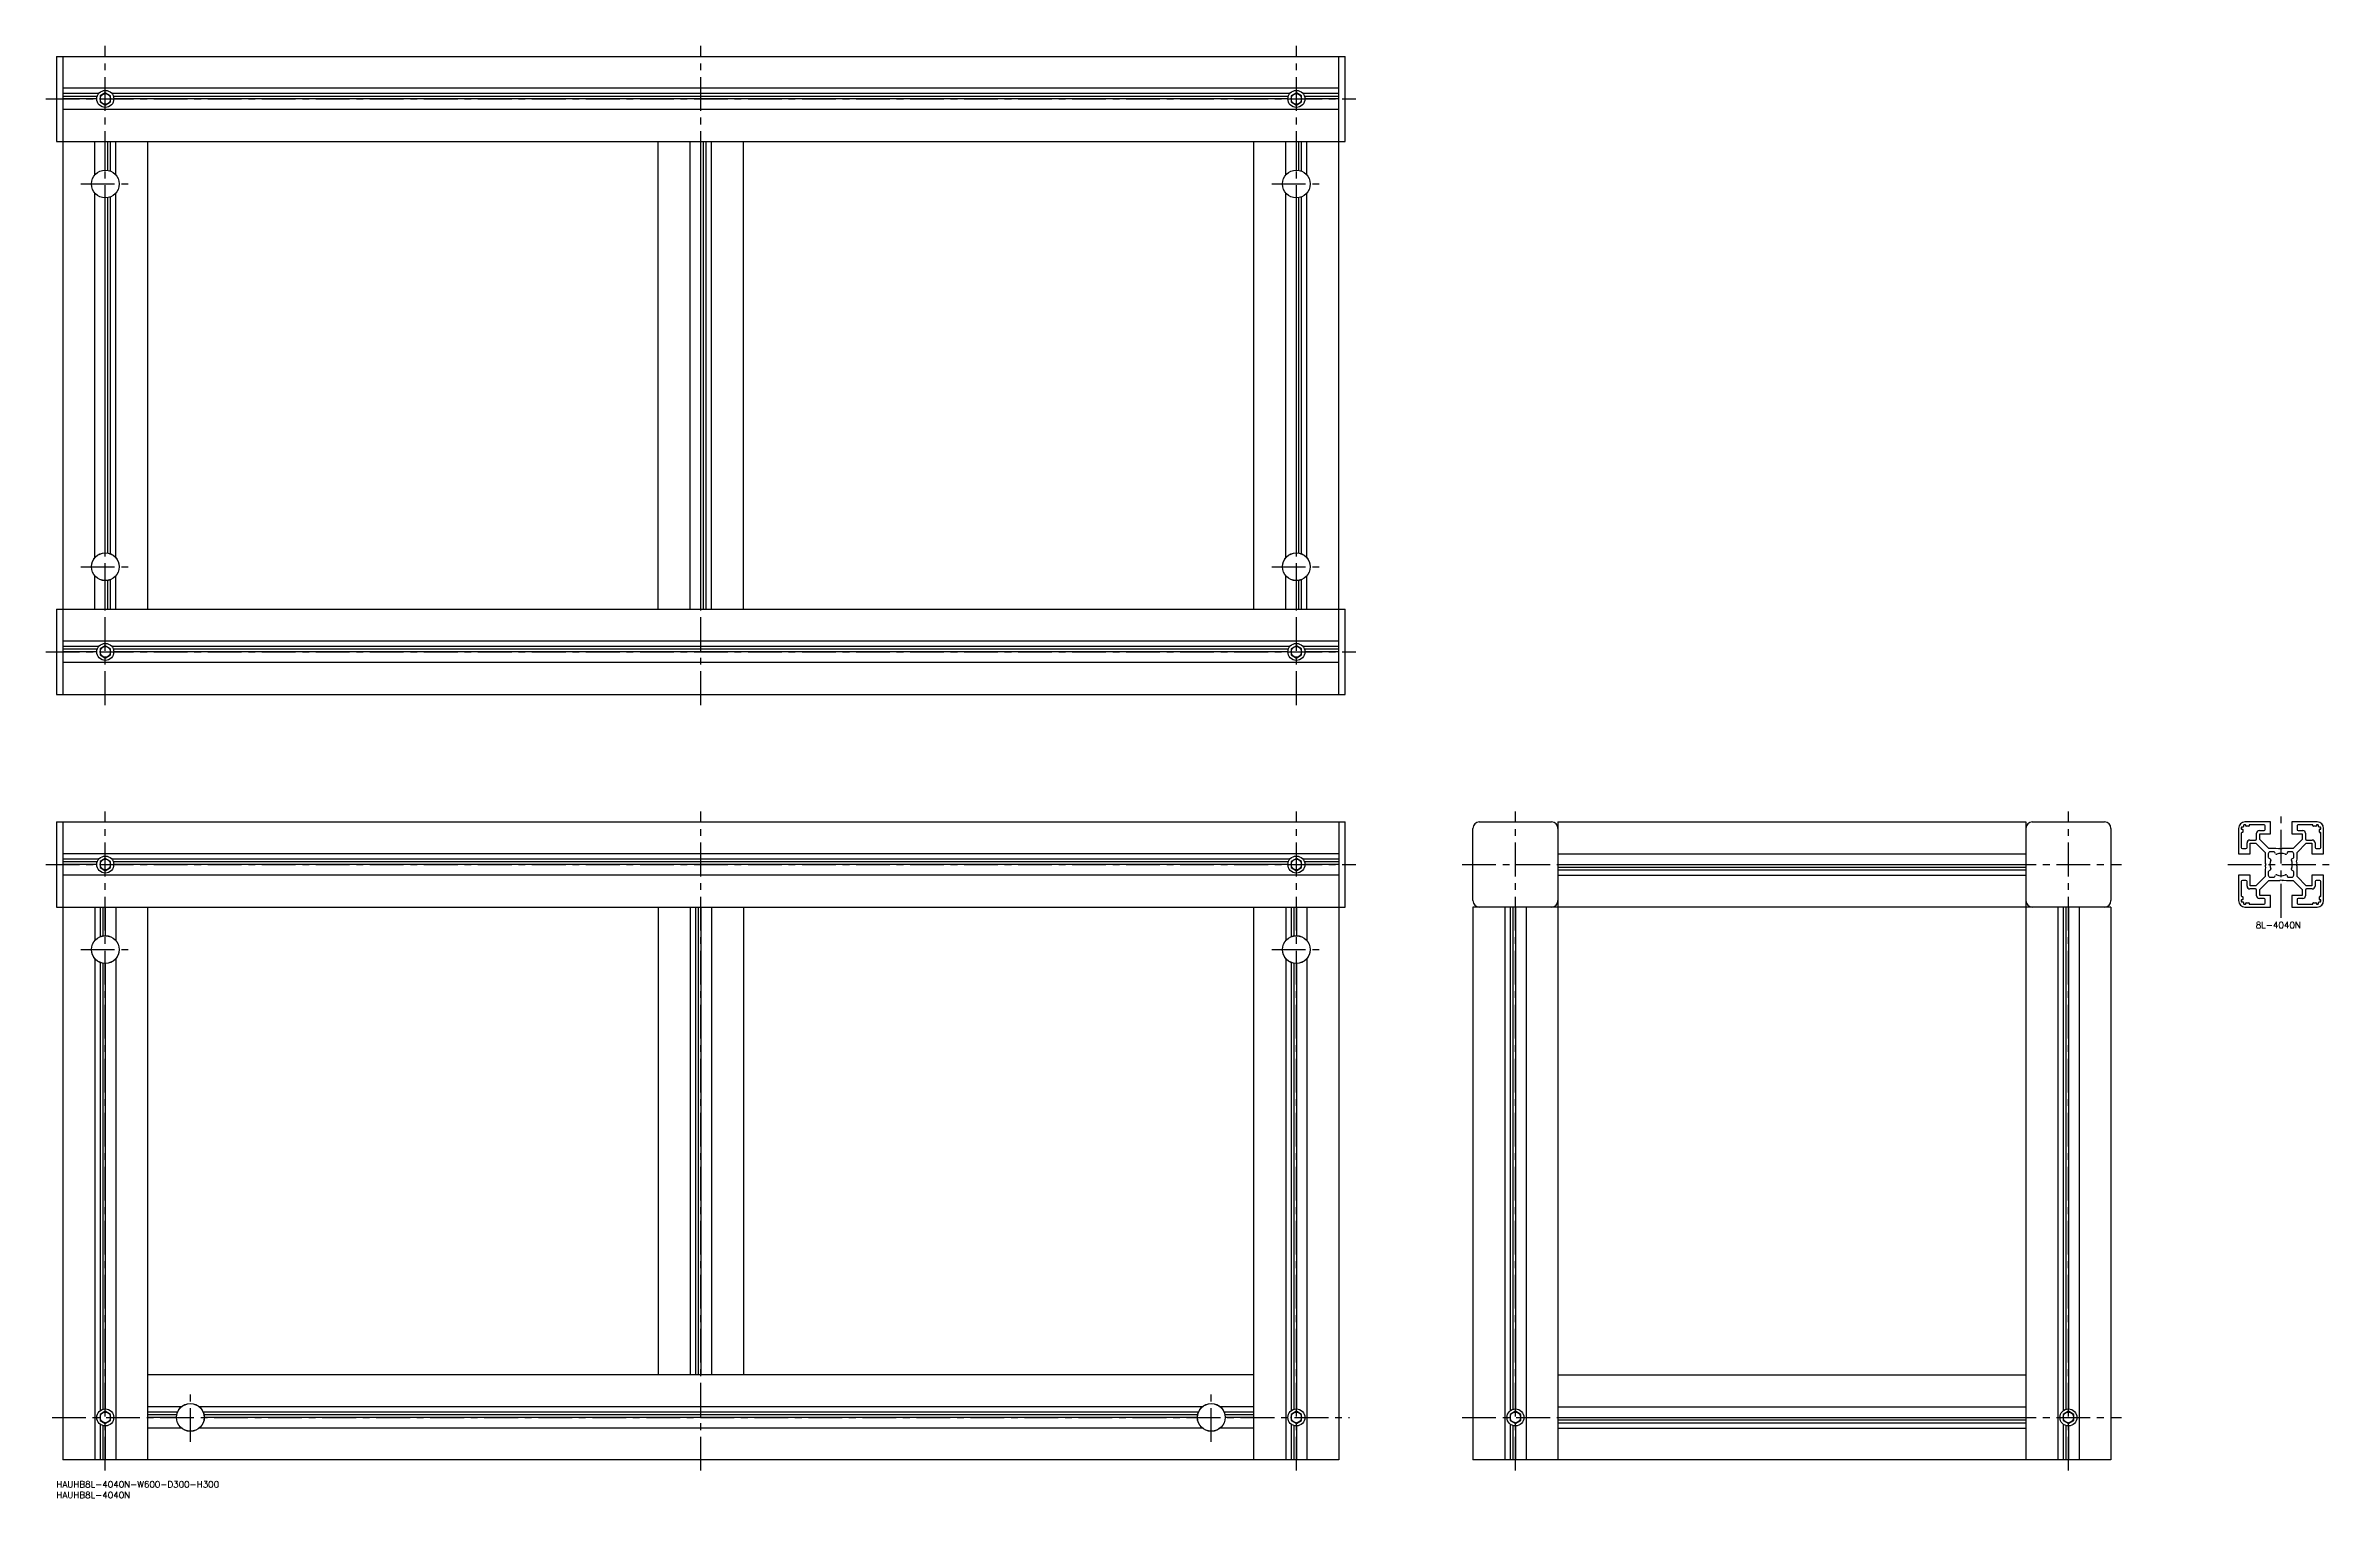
# Model space of a CAD drawing. Extents: x -5 to 1071, y -8 to 675.
import ezdxf

# ---------------------------------------------------------------- set-up
doc = ezdxf.new("R2010")
doc.units = 0
doc.header["$LTSCALE"] = 0.5
doc.linetypes.add('CENTER', pattern=[50.8, 31.75, -6.35, 6.35, -6.35])
for name, color, linetype in [('MSM_CENTER', 1, 'CENTER'), ('MSM_CONTINUOUS', 7, 'CONTINUOUS'), ('MSM_NARROW', 5, 'CONTINUOUS'), ('MSM_PART_NUMBER', 7, 'CONTINUOUS')]:
    doc.layers.add(name, color=color, linetype=linetype)
doc.styles.get("Standard").update_dxf_attribs({"font": 'txt.shx', "height": 3, "bigfont": 'bigfont.shx'})

# ---------------------------------------------------------------- blocks, each defined once
blk = doc.blocks.new('*U8')
at = {"layer": 'MSM_PART_NUMBER'}
blk.add_text('HAUHB8L-4040N-W600-D300-H300', height=3, dxfattribs=at).set_placement((0, -3))
blk = doc.blocks.new('*U9')
at = {"layer": 'MSM_PART_NUMBER'}
blk.add_text('HAUHB8L-4040N', height=3, dxfattribs=at).set_placement((0, -8))
blk = doc.blocks.new('*U10')
at = {"layer": 'MSM_PART_NUMBER'}
blk.add_text('8L-4040N', height=3, dxfattribs=at).set_placement((1034.1, 260))

msp = doc.modelspace()

# ---------------------------------------------------------------- linework, layer by layer
at = {"layer": 'MSM_CENTER'}
for p, q in [((23, 365), (23, 675)), ((303, 365), (303, 675)), ((583, 365), (583, 675)), ((-5, 650), (611, 650)), ((11.5, 610), (34.6, 610)), ((571.5, 610), (594.6, 610)), ((11.5, 430), (34.6, 430)), ((571.5, 430), (594.6, 430)), ((-5, 390), (611, 390)), ((23, 5), (23, 315)), ((303, 5), (303, 315)), ((583, 5), (583, 315)), ((686, 5), (686, 315)), ((946, 5), (946, 315)), ((1046, 265), (1046, 315)), ((-5, 290), (611, 290)), ((661, 290), (971, 290)), ((1021, 290), (1071, 290)), ((11.5, 250), (34.6, 250)), ((571.5, 250), (594.6, 250)), ((63, 18.5), (63, 41.6)), ((543, 18.5), (543, 41.6)), ((-2, 30), (608, 30)), ((661, 30), (971, 30))]:
    msp.add_line(p, q, dxfattribs=at)
at = {"layer": 'MSM_CONTINUOUS'}
for p, q in [((0, 670), (606, 670)), ((0, 670), (0, 630)), ((3, 670), (3, 370)), ((603, 370), (603, 670)), ((606, 630), (606, 670)), ((603, 655), (3, 655)), ((19.9, 652.5), (3, 652.5)), ((19.2, 651.2), (3, 651.2)), ((19, 650), (3, 650)), ((23, 652.9), (20.5, 651.4)), ((20.5, 651.4), (20.5, 648.6)), ((20.5, 648.6), (23, 647.1)), ((25.5, 651.4), (23, 652.9)), ((23, 647.1), (25.5, 648.6)), ((25.5, 648.6), (25.5, 651.4)), ((579.9, 652.5), (26.1, 652.5)), ((579.2, 651.2), (26.8, 651.2)), ((579, 650), (27, 650)), ((583, 652.9), (580.5, 651.4)), ((580.5, 651.4), (580.5, 648.6)), ((580.5, 648.6), (583, 647.1)), ((585.5, 651.4), (583, 652.9)), ((583, 647.1), (585.5, 648.6)), ((585.5, 648.6), (585.5, 651.4)), ((603, 652.5), (586.1, 652.5)), ((603, 651.2), (586.8, 651.2)), ((603, 650), (587, 650)), ((603, 645), (3, 645)), ((0, 630), (606, 630)), ((18, 614.2), (18, 630)), ((23, 616.6), (23, 630)), ((24.2, 616.4), (24.2, 630)), ((25.5, 616.1), (25.5, 630)), ((28, 614.2), (28, 630)), ((43, 410), (43, 630)), ((283, 410), (283, 630)), ((298, 410), (298, 630)), ((303, 410), (303, 630)), ((304.2, 410), (304.2, 630)), ((305.5, 410), (305.5, 630)), ((308, 410), (308, 630)), ((323, 410), (323, 630)), ((563, 410), (563, 630)), ((578, 614.2), (578, 630)), ((583, 616.6), (583, 630)), ((584.2, 616.4), (584.2, 630)), ((585.5, 616.1), (585.5, 630)), ((588, 614.2), (588, 630)), ((19, 615.2), (19, 615.1)), ((27, 615.1), (27, 615.2)), ((579, 615.2), (579, 615.1)), ((587, 615.1), (587, 615.2)), ((18, 434.2), (18, 605.8)), ((19, 604.9), (19, 604.8)), ((23, 436.5), (23, 603.4)), ((24.2, 436.4), (24.2, 603.6)), ((25.5, 436.1), (25.5, 603.9)), ((27, 604.8), (27, 604.9)), ((28, 434.2), (28, 605.8)), ((578, 434.2), (578, 605.8)), ((579, 604.9), (579, 604.8)), ((583, 436.5), (583, 603.4)), ((584.2, 436.4), (584.2, 603.6)), ((585.5, 436.1), (585.5, 603.9)), ((587, 604.8), (587, 604.9)), ((588, 434.2), (588, 605.8)), ((19, 435.2), (19, 435.1)), ((27, 435.1), (27, 435.2)), ((579, 435.2), (579, 435.1)), ((587, 435.1), (587, 435.2)), ((18, 410), (18, 425.8)), ((19, 424.9), (19, 424.8)), ((23, 410), (23, 423.5)), ((24.2, 410), (24.2, 423.6)), ((25.5, 410), (25.5, 423.9)), ((27, 424.8), (27, 424.9)), ((28, 410), (28, 425.8)), ((578, 410), (578, 425.8)), ((579, 424.9), (579, 424.8)), ((583, 410), (583, 423.5)), ((584.2, 410), (584.2, 423.6)), ((585.5, 410), (585.5, 423.9)), ((587, 424.8), (587, 424.9)), ((588, 410), (588, 425.8)), ((0, 410), (606, 410)), ((0, 410), (0, 370)), ((606, 370), (606, 410)), ((603, 395), (3, 395)), ((19.9, 392.5), (3, 392.5)), ((19.2, 391.2), (3, 391.2)), ((19, 390), (3, 390)), ((23, 392.9), (20.5, 391.4)), ((20.5, 391.4), (20.5, 388.6)), ((20.5, 388.6), (23, 387.1)), ((25.5, 391.4), (23, 392.9)), ((23, 387.1), (25.5, 388.6)), ((25.5, 388.6), (25.5, 391.4)), ((579.9, 392.5), (26.1, 392.5)), ((579.2, 391.2), (26.8, 391.2)), ((579, 390), (27, 390)), ((583, 392.9), (580.5, 391.4)), ((580.5, 391.4), (580.5, 388.6)), ((580.5, 388.6), (583, 387.1)), ((585.5, 391.4), (583, 392.9)), ((583, 387.1), (585.5, 388.6)), ((585.5, 388.6), (585.5, 391.4)), ((603, 392.5), (586.1, 392.5)), ((603, 391.2), (586.8, 391.2)), ((603, 390), (587, 390)), ((603, 385), (3, 385)), ((0, 370), (606, 370)), ((0, 310), (606, 310)), ((0, 310), (0, 270)), ((3, 310), (3, 10)), ((603, 310), (603, 10)), ((606, 270), (606, 310)), ((666, 273), (666, 307)), ((669, 310), (703, 310)), ((706, 310), (706, 10)), ((706, 310), (926, 310)), ((926, 310), (926, 10)), ((929, 310), (963, 310)), ((966, 307), (966, 273)), ((1026, 307), (1026, 295)), ((1027.3, 307.3), (1027.3, 306.8)), ((1027.3, 304.8), (1027.3, 298)), ((1027.5, 306.6), (1027.8, 306.6)), ((1027.8, 305), (1027.5, 305)), ((1028.1, 307.6), (1027.6, 307.6)), ((1028, 306.4), (1028, 305.2)), ((1028.4, 308.4), (1028.4, 307.9)), ((1029.2, 308.7), (1028.7, 308.7)), ((1041, 310), (1029, 310)), ((1029.4, 308.2), (1029.4, 308.5)), ((1030.8, 308), (1029.6, 308)), ((1031, 308.5), (1031, 308.2)), ((1038, 308.7), (1031.2, 308.7)), ((1031.3, 301.5), (1034, 301.5)), ((1034.5, 302), (1034.5, 304.7)), ((1035.8, 306), (1038, 306)), ((1036, 301.8), (1036, 304.5)), ((1036, 304.5), (1041, 304.5)), ((1040.3, 297.5), (1036, 301.8)), ((1038.5, 306.5), (1038.5, 308.2)), ((1041, 304.5), (1041, 310)), ((1063, 310), (1051, 310)), ((1051, 310), (1051, 304.5)), ((1051, 304.5), (1056, 304.5)), ((1056, 301.8), (1051.7, 297.5)), ((1053.5, 308.2), (1053.5, 306.5)), ((1060.8, 308.7), (1054, 308.7)), ((1054, 306), (1056.2, 306)), ((1056, 304.5), (1056, 301.8)), ((1057.5, 304.7), (1057.5, 302)), ((1058, 301.5), (1060.7, 301.5)), ((1061, 308.2), (1061, 308.5)), ((1062.4, 308), (1061.2, 308)), ((1062.6, 308.5), (1062.6, 308.2)), ((1063.3, 308.7), (1062.8, 308.7)), ((1063.6, 307.9), (1063.6, 308.4)), ((1064.4, 307.6), (1063.9, 307.6)), ((1064, 305.2), (1064, 306.4)), ((1064.2, 306.6), (1064.5, 306.6)), ((1064.5, 305), (1064.2, 305)), ((1064.7, 306.8), (1064.7, 307.3)), ((1064.7, 298), (1064.7, 304.8)), ((1066, 295), (1066, 307)), ((603, 295), (3, 295)), ((19.9, 292.5), (3, 292.5)), ((19.2, 291.2), (3, 291.2)), ((23, 292.9), (20.5, 291.4)), ((20.5, 291.4), (20.5, 288.6)), ((25.5, 291.4), (23, 292.9)), ((25.5, 288.6), (25.5, 291.4)), ((579.9, 292.5), (26.1, 292.5)), ((579.2, 291.2), (26.8, 291.2)), ((583, 292.9), (580.5, 291.4)), ((580.5, 291.4), (580.5, 288.6)), ((585.5, 291.4), (583, 292.9)), ((585.5, 288.6), (585.5, 291.4)), ((603, 292.5), (586.1, 292.5)), ((603, 291.2), (586.8, 291.2)), ((706, 295), (926, 295)), ((1026, 295), (1031.5, 295)), ((1027.8, 297.5), (1029.5, 297.5)), ((1030, 298), (1030, 300.2)), ((1031.5, 295), (1031.5, 300)), ((1031.5, 300), (1034.2, 300)), ((1034.2, 300), (1038.5, 295.7)), ((1038.5, 295.7), (1038.5, 290.7)), ((1040, 295), (1040, 293.5)), ((1043.5, 297.5), (1040.3, 297.5)), ((1040.3, 293), (1040.9, 292.7)), ((1042.5, 296), (1041, 296)), ((1043.3, 295.1), (1043, 295.7)), ((1044.8, 297.3), (1043.5, 297.5)), ((1045.1, 297.4), (1044.8, 297.3)), ((1046, 297.2), (1045.6, 297.4)), ((1046.4, 297.4), (1046, 297.2)), ((1051.7, 297.5), (1046.7, 297.5)), ((1049, 295.7), (1048.7, 295.1)), ((1051, 296), (1049.5, 296)), ((1051.1, 292.7), (1051.7, 293)), ((1052, 293.5), (1052, 295)), ((1053.3, 291.2), (1053.5, 292.5)), ((1053.4, 290.9), (1053.3, 291.2)), ((1053.5, 295.7), (1057.8, 300)), ((1053.5, 292.5), (1053.5, 295.7)), ((1057.8, 300), (1060.5, 300)), ((1060.5, 300), (1060.5, 295)), ((1060.5, 295), (1066, 295)), ((1062, 300.2), (1062, 298)), ((1062.5, 297.5), (1064.2, 297.5)), ((19, 290), (3, 290)), ((603, 285), (3, 285)), ((20.5, 288.6), (23, 287.1)), ((23, 287.1), (25.5, 288.6)), ((579, 290), (27, 290)), ((580.5, 288.6), (583, 287.1)), ((583, 287.1), (585.5, 288.6)), ((603, 290), (587, 290)), ((706, 290), (926, 290)), ((706, 288.8), (926, 288.8)), ((706, 287.5), (926, 287.5)), ((706, 285), (926, 285)), ((1031.5, 285), (1026, 285)), ((1026, 285), (1026, 273)), ((1027.3, 282), (1027.3, 275.2)), ((1029.5, 282.5), (1027.8, 282.5)), ((1030, 279.8), (1030, 282)), ((1031.5, 280), (1031.5, 285)), ((1034.2, 280), (1031.5, 280)), ((1038.5, 284.3), (1034.2, 280)), ((1036, 278.2), (1040.3, 282.5)), ((1038.7, 288.8), (1038.5, 287.5)), ((1038.5, 287.5), (1038.5, 284.3)), ((1038.6, 290.4), (1038.8, 290)), ((1038.8, 290), (1038.6, 289.6)), ((1038.6, 289.1), (1038.7, 288.8)), ((1040, 286.5), (1040, 285)), ((1040.9, 287.3), (1040.3, 287)), ((1040.3, 282.5), (1045.3, 282.5)), ((1041, 284), (1042.5, 284)), ((1043, 284.3), (1043.3, 284.9)), ((1045.6, 282.6), (1046, 282.8)), ((1046, 282.8), (1046.4, 282.6)), ((1046.9, 282.6), (1047.2, 282.7)), ((1047.2, 282.7), (1048.5, 282.5)), ((1048.5, 282.5), (1051.7, 282.5)), ((1048.7, 284.9), (1049, 284.3)), ((1049.5, 284), (1051, 284)), ((1051.7, 287), (1051.1, 287.3)), ((1051.7, 282.5), (1056, 278.2)), ((1052, 285), (1052, 286.5)), ((1053.2, 290), (1053.4, 290.4)), ((1053.4, 289.6), (1053.2, 290)), ((1053.5, 284.3), (1053.5, 289.3)), ((1057.8, 280), (1053.5, 284.3)), ((1060.5, 280), (1057.8, 280)), ((1066, 285), (1060.5, 285)), ((1060.5, 285), (1060.5, 280)), ((1062, 282), (1062, 279.8)), ((1064.2, 282.5), (1062.5, 282.5)), ((1064.7, 275.2), (1064.7, 282)), ((1066, 273), (1066, 285)), ((0, 270), (606, 270)), ((18, 270), (18, 254.2)), ((20.5, 270), (20.5, 256.1)), ((21.8, 270), (21.8, 256.4)), ((23, 270), (23, 256.5)), ((28, 270), (28, 254.2)), ((43, 10), (43, 270)), ((283, 270), (283, 50)), ((298, 270), (298, 50)), ((300.5, 270), (300.5, 50)), ((301.8, 270), (301.8, 50)), ((303, 270), (303, 50)), ((308, 270), (308, 50)), ((323, 270), (323, 50)), ((563, 10), (563, 270)), ((578, 270), (578, 254.2)), ((580.5, 270), (580.5, 256.1)), ((581.8, 270), (581.8, 256.4)), ((583, 270), (583, 256.5)), ((588, 270), (588, 254.2)), ((966, 270), (666, 270)), ((666, 270), (666, 10)), ((681, 270), (681, 10)), ((683.5, 270), (683.5, 33.1)), ((684.8, 270), (684.8, 33.8)), ((686, 270), (686, 34)), ((691, 270), (691, 10)), ((941, 270), (941, 10)), ((943.5, 270), (943.5, 33.1)), ((944.8, 270), (944.8, 33.8)), ((946, 270), (946, 34)), ((951, 270), (951, 10)), ((966, 270), (966, 10)), ((1027.3, 273.2), (1027.3, 272.7)), ((1027.5, 275), (1027.8, 275)), ((1027.8, 273.4), (1027.5, 273.4)), ((1027.6, 272.4), (1028.1, 272.4)), ((1028, 274.8), (1028, 273.6)), ((1028.4, 272.1), (1028.4, 271.6)), ((1028.7, 271.3), (1029.2, 271.3)), ((1029, 270), (1041, 270)), ((1029.4, 271.5), (1029.4, 271.8)), ((1029.6, 272), (1030.8, 272)), ((1031, 271.8), (1031, 271.5)), ((1031.2, 271.3), (1038, 271.3)), ((1034, 278.5), (1031.3, 278.5)), ((1034.5, 275.3), (1034.5, 278)), ((1038, 274), (1035.8, 274)), ((1036, 275.5), (1036, 278.2)), ((1041, 275.5), (1036, 275.5)), ((1038.5, 271.8), (1038.5, 273.5)), ((1041, 270), (1041, 275.5)), ((1056, 275.5), (1051, 275.5)), ((1051, 275.5), (1051, 270)), ((1051, 270), (1063, 270)), ((1053.5, 273.5), (1053.5, 271.8)), ((1056.2, 274), (1054, 274)), ((1054, 271.3), (1060.8, 271.3)), ((1056, 278.2), (1056, 275.5)), ((1057.5, 278), (1057.5, 275.3)), ((1060.7, 278.5), (1058, 278.5)), ((1061, 271.5), (1061, 271.8)), ((1061.2, 272), (1062.4, 272)), ((1062.6, 271.8), (1062.6, 271.5)), ((1062.8, 271.3), (1063.3, 271.3)), ((1063.6, 271.6), (1063.6, 272.1)), ((1063.9, 272.4), (1064.4, 272.4)), ((1064, 273.6), (1064, 274.8)), ((1064.2, 275), (1064.5, 275)), ((1064.5, 273.4), (1064.2, 273.4)), ((1064.7, 272.7), (1064.7, 273.2)), ((19, 255.2), (19, 255.1)), ((27, 255.1), (27, 255.2)), ((579, 255.2), (579, 255.1)), ((587, 255.1), (587, 255.2)), ((18, 245.8), (18, 10)), ((19, 244.9), (19, 244.8)), ((20.5, 243.9), (20.5, 33.1)), ((21.8, 243.6), (21.8, 33.8)), ((23, 243.5), (23, 34)), ((27, 244.8), (27, 244.9)), ((28, 245.8), (28, 10)), ((578, 245.8), (578, 10)), ((579, 244.9), (579, 244.8)), ((580.5, 243.9), (580.5, 33.1)), ((581.8, 243.6), (581.8, 33.8)), ((583, 243.5), (583, 34)), ((587, 244.8), (587, 244.9)), ((588, 245.8), (588, 10)), ((563, 50), (43, 50)), ((706, 50), (926, 50)), ((23, 32.9), (20.5, 31.4)), ((25.5, 31.4), (23, 32.9)), ((58.8, 35), (43, 35)), ((56.9, 32.5), (43, 32.5)), ((57.9, 34), (57.8, 34)), ((538.8, 35), (67.2, 35)), ((68.2, 34), (68.1, 34)), ((536.9, 32.5), (69.1, 32.5)), ((537.8, 34), (537.9, 34)), ((563, 35), (547.2, 35)), ((548.1, 34), (548.2, 34)), ((563, 32.5), (549.1, 32.5)), ((583, 32.9), (580.5, 31.4)), ((585.5, 31.4), (583, 32.9)), ((686, 32.9), (683.5, 31.4)), ((688.5, 31.4), (686, 32.9)), ((706, 35), (926, 35)), ((946, 32.9), (943.5, 31.4)), ((948.5, 31.4), (946, 32.9)), ((20.5, 31.4), (20.5, 28.6)), ((20.5, 28.6), (23, 27.1)), ((20.5, 26.9), (20.5, 10)), ((21.8, 26.2), (21.8, 10)), ((23, 27.1), (25.5, 28.6)), ((23, 26), (23, 10)), ((25.5, 28.6), (25.5, 31.4)), ((56.6, 31.2), (43, 31.2)), ((56.5, 30), (43, 30)), ((58.8, 25), (43, 25)), ((57.8, 26), (57.9, 26)), ((538.8, 25), (67.2, 25)), ((68.1, 26), (68.2, 26)), ((536.6, 31.2), (69.4, 31.2)), ((536.5, 30), (69.6, 30)), ((537.9, 26), (537.8, 26)), ((563, 25), (547.2, 25)), ((548.2, 26), (548.1, 26)), ((563, 31.2), (549.4, 31.2)), ((563, 30), (549.6, 30)), ((580.5, 31.4), (580.5, 28.6)), ((580.5, 28.6), (583, 27.1)), ((580.5, 26.9), (580.5, 10)), ((581.8, 26.2), (581.8, 10)), ((583, 27.1), (585.5, 28.6)), ((583, 26), (583, 10)), ((585.5, 28.6), (585.5, 31.4)), ((683.5, 31.4), (683.5, 28.6)), ((683.5, 28.6), (686, 27.1)), ((683.5, 26.9), (683.5, 10)), ((684.8, 26.2), (684.8, 10)), ((686, 27.1), (688.5, 28.6)), ((686, 26), (686, 10)), ((688.5, 28.6), (688.5, 31.4)), ((706, 30), (926, 30)), ((706, 28.8), (926, 28.8)), ((706, 27.5), (926, 27.5)), ((706, 25), (926, 25)), ((943.5, 31.4), (943.5, 28.6)), ((943.5, 28.6), (946, 27.1)), ((943.5, 26.9), (943.5, 10)), ((944.8, 26.2), (944.8, 10)), ((946, 27.1), (948.5, 28.6)), ((946, 26), (946, 10)), ((948.5, 28.6), (948.5, 31.4)), ((603, 10), (3, 10)), ((966, 10), (666, 10))]:
    msp.add_line(p, q, dxfattribs=at)
for centre, radius in [((23, 650), 4), ((23, 650), 2.5), ((583, 650), 4), ((583, 650), 2.5), ((23, 610), 6.55), ((23, 610), 6.5), ((583, 610), 6.55), ((583, 610), 6.5), ((23, 430), 6.55), ((23, 430), 6.5), ((583, 430), 6.55), ((583, 430), 6.5), ((23, 390), 4), ((23, 390), 2.5), ((583, 390), 4), ((583, 390), 2.5), ((23, 290), 4), ((23, 290), 2.5), ((583, 290), 4), ((583, 290), 2.5), ((23, 250), 6.55), ((23, 250), 6.5), ((583, 250), 6.55), ((583, 250), 6.5), ((23, 30), 4), ((23, 30), 2.5), ((63, 30), 6.55), ((63, 30), 6.5), ((543, 30), 6.55), ((543, 30), 6.5), ((583, 30), 4), ((583, 30), 2.5), ((686, 30), 4), ((686, 30), 2.5), ((946, 30), 4), ((946, 30), 2.5)]:
    msp.add_circle(centre, radius, dxfattribs=at)
for centre, radius, start, end in [((669, 307), 3, 90, 180), ((703, 307), 3, 0, 90), ((929, 307), 3, 90, 180), ((963, 307), 3, 0, 90), ((1029, 307), 3, 90, 180), ((1027.6, 307.3), 0.3, 90, 180), ((1027.5, 306.8), 0.2, 180, 270), ((1027.5, 304.8), 0.2, 90, 180), ((1027.8, 306.4), 0.2, 0, 90), ((1027.8, 305.2), 0.2, 270, 0), ((1028.1, 307.9), 0.3, 270, 0), ((1028.7, 308.4), 0.3, 90, 180), ((1029.2, 308.5), 0.2, 0, 90), ((1029.6, 308.2), 0.2, 180, 270), ((1031.3, 300.2), 1.3, 90, 180), ((1030.8, 308.2), 0.2, 270, 0), ((1031.2, 308.5), 0.2, 90, 180), ((1034, 302), 0.5, 270, 0), ((1035.8, 304.7), 1.3, 90, 180), ((1038, 308.2), 0.5, 0, 90), ((1038, 306.5), 0.5, 270, 0), ((1054, 308.2), 0.5, 90, 180), ((1054, 306.5), 0.5, 180, 270), ((1056.2, 304.7), 1.3, 0, 90), ((1058, 302), 0.5, 180, 270), ((1060.7, 300.2), 1.3, 0, 90), ((1060.8, 308.5), 0.2, 0, 90), ((1061.2, 308.2), 0.2, 180, 270), ((1062.4, 308.2), 0.2, 270, 0), ((1062.8, 308.5), 0.2, 90, 180), ((1063, 307), 3, 0, 90), ((1063.3, 308.4), 0.3, 0, 90), ((1063.9, 307.9), 0.3, 180, 270), ((1064.2, 306.4), 0.2, 90, 180), ((1064.2, 305.2), 0.2, 180, 270), ((1064.4, 307.3), 0.3, 0, 90), ((1064.5, 306.8), 0.2, 270, 0), ((1064.5, 304.8), 0.2, 0, 90), ((1027.8, 298), 0.5, 180, 270), ((1029.5, 298), 0.5, 270, 0), ((1039, 290.7), 0.5, 180, 210), ((1041, 295), 1, 90, 180), ((1040.5, 293.5), 0.5, 180, 242), ((1046, 290), 5.25, 156.9885, 203.0115), ((1040.7, 292.2), 0.5, 336.9885, 62), ((1042.5, 295.5), 0.5, 28, 90), ((1043.8, 295.3), 0.5, 208, 293.0115), ((1046, 290), 5.25, 66.9885, 113.0115), ((1045.3, 297), 0.5, 60, 120), ((1046.7, 297), 0.5, 90, 120), ((1048.2, 295.3), 0.5, 246.9885, 332), ((1049.5, 295.5), 0.5, 90, 152), ((1051.3, 292.2), 0.5, 118, 203.0115), ((1046, 290), 5.25, 336.9885, 23.0115), ((1051, 295), 1, 0, 90), ((1051.5, 293.5), 0.5, 298, 0), ((1053, 290.7), 0.5, 330, 30), ((1062.5, 298), 0.5, 180, 270), ((1064.2, 298), 0.5, 270, 0), ((1027.8, 282), 0.5, 90, 180), ((1029.5, 282), 0.5, 0, 90), ((1031.3, 279.8), 1.3, 180, 270), ((1039, 289.3), 0.5, 150, 210), ((1040.5, 286.5), 0.5, 118, 180), ((1041, 285), 1, 180, 270), ((1040.7, 287.8), 0.5, 298, 23.0115), ((1042.5, 284.5), 0.5, 270, 332), ((1043.8, 284.7), 0.5, 66.9885, 152), ((1046, 290), 5.25, 246.9885, 293.0115), ((1045.3, 283), 0.5, 270, 300), ((1046.7, 283), 0.5, 240, 300), ((1048.2, 284.7), 0.5, 28, 113.0115), ((1049.5, 284.5), 0.5, 208, 270), ((1051.3, 287.8), 0.5, 156.9885, 242), ((1051, 285), 1, 270, 0), ((1051.5, 286.5), 0.5, 0, 62), ((1053, 289.3), 0.5, 0, 30), ((1060.7, 279.8), 1.3, 270, 0), ((1062.5, 282), 0.5, 90, 180), ((1064.2, 282), 0.5, 0, 90), ((669, 273), 3, 180, 270), ((703, 273), 3, 270, 0), ((929, 273), 3, 180, 270), ((963, 273), 3, 270, 0), ((1029, 273), 3, 180, 270), ((1027.5, 275.2), 0.2, 180, 270), ((1027.5, 273.2), 0.2, 90, 180), ((1027.6, 272.7), 0.3, 180, 270), ((1027.8, 274.8), 0.2, 0, 90), ((1027.8, 273.6), 0.2, 270, 0), ((1028.1, 272.1), 0.3, 0, 90), ((1028.7, 271.6), 0.3, 180, 270), ((1029.2, 271.5), 0.2, 270, 0), ((1029.6, 271.8), 0.2, 90, 180), ((1030.8, 271.8), 0.2, 0, 90), ((1031.2, 271.5), 0.2, 180, 270), ((1034, 278), 0.5, 0, 90), ((1035.8, 275.3), 1.3, 180, 270), ((1038, 273.5), 0.5, 0, 90), ((1038, 271.8), 0.5, 270, 0), ((1054, 273.5), 0.5, 90, 180), ((1054, 271.8), 0.5, 180, 270), ((1056.2, 275.3), 1.3, 270, 0), ((1058, 278), 0.5, 90, 180), ((1060.8, 271.5), 0.2, 270, 0), ((1061.2, 271.8), 0.2, 90, 180), ((1062.4, 271.8), 0.2, 0, 90), ((1062.8, 271.5), 0.2, 180, 270), ((1063, 273), 3, 270, 0), ((1063.3, 271.6), 0.3, 270, 0), ((1063.9, 272.1), 0.3, 90, 180), ((1064.2, 274.8), 0.2, 90, 180), ((1064.2, 273.6), 0.2, 180, 270), ((1064.4, 272.7), 0.3, 270, 0), ((1064.5, 275.2), 0.2, 270, 0), ((1064.5, 273.2), 0.2, 0, 90)]:
    msp.add_arc(centre, radius, start, end, dxfattribs=at)
at = {"layer": 'MSM_NARROW'}
for p, q in [((19.7, 615.6), (19.7, 615.6)), ((26.3, 615.6), (26.3, 615.6)), ((579.7, 615.6), (579.7, 615.6)), ((586.3, 615.6), (586.3, 615.6)), ((19.7, 604.4), (19.7, 604.4)), ((26.3, 604.4), (26.3, 604.4)), ((579.7, 604.4), (579.7, 604.4)), ((586.3, 604.4), (586.3, 604.4)), ((19.7, 435.6), (19.7, 435.6)), ((26.3, 435.6), (26.3, 435.6)), ((579.7, 435.6), (579.7, 435.6)), ((586.3, 435.6), (586.3, 435.6)), ((19.7, 424.4), (19.7, 424.4)), ((26.3, 424.4), (26.3, 424.4)), ((579.7, 424.4), (579.7, 424.4)), ((586.3, 424.4), (586.3, 424.4)), ((19.7, 255.6), (19.7, 255.6)), ((26.3, 255.6), (26.3, 255.6)), ((579.7, 255.6), (579.7, 255.6)), ((586.3, 255.6), (586.3, 255.6)), ((19.7, 244.4), (19.7, 244.4)), ((26.3, 244.4), (26.3, 244.4)), ((579.7, 244.4), (579.7, 244.4)), ((586.3, 244.4), (586.3, 244.4)), ((57.4, 33.3), (57.4, 33.3)), ((68.6, 33.3), (68.6, 33.3)), ((537.4, 33.3), (537.4, 33.3)), ((548.6, 33.3), (548.6, 33.3)), ((57.4, 26.7), (57.4, 26.7)), ((68.6, 26.7), (68.6, 26.7)), ((537.4, 26.7), (537.4, 26.7)), ((548.6, 26.7), (548.6, 26.7))]:
    msp.add_line(p, q, dxfattribs=at)

# ---------------------------------------------------------------- block references
at = {"layer": 'MSM_CONTINUOUS'}
for name in ['*U10', '*U8', '*U9']:
    msp.add_blockref(name, (0, 0), dxfattribs=at)

doc.saveas('drawing.dxf')
